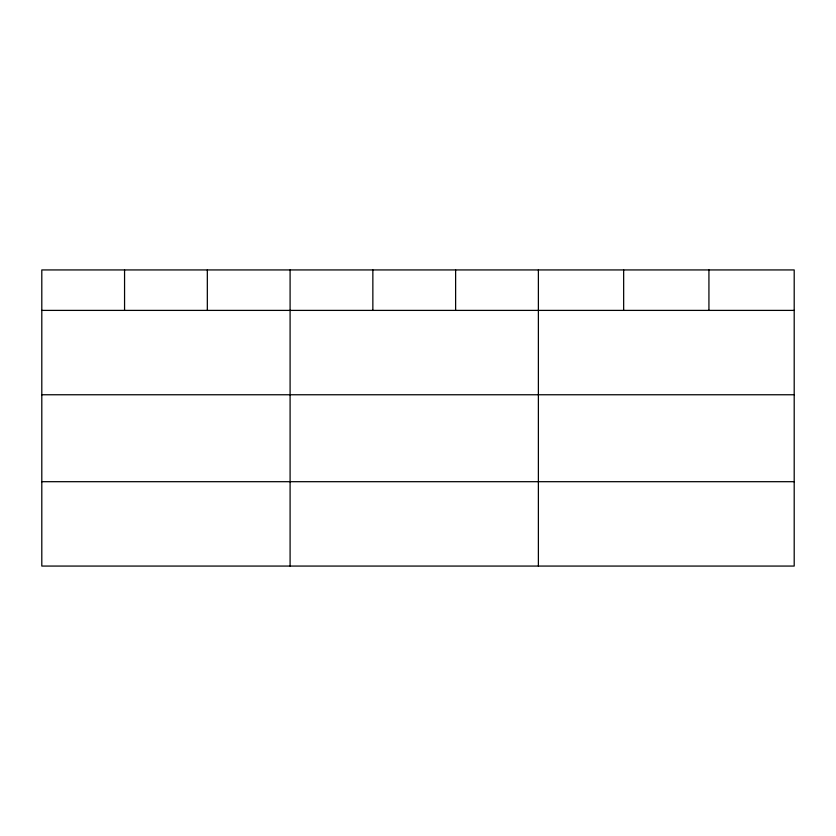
<?xml version="1.0" encoding="UTF-8"?>
<svg xmlns="http://www.w3.org/2000/svg" width="836" height="836" viewBox="0 0 836 836"><rect width="100%" height="100%" fill="white"/><g stroke="black" fill="none" stroke-linecap="round" stroke-linejoin="round"><path stroke-width="1.25" d="M794.2 394.759L794.2 269.934L41.8 269.934L41.8 566.066L794.2 566.066L794.2 394.759L41.8 394.759M41.8 310.396L794.2 310.396M41.8 481.693L794.2 481.693M708.928 269.934L708.928 310.396M623.656 269.934L623.656 310.396M538.384 269.934L538.384 566.066M455.62 269.934L455.62 310.396M372.856 269.934L372.856 310.396M290.092 269.934L290.092 566.066M207.328 269.934L207.328 310.396M124.564 269.934L124.564 310.396"/></g></svg>
